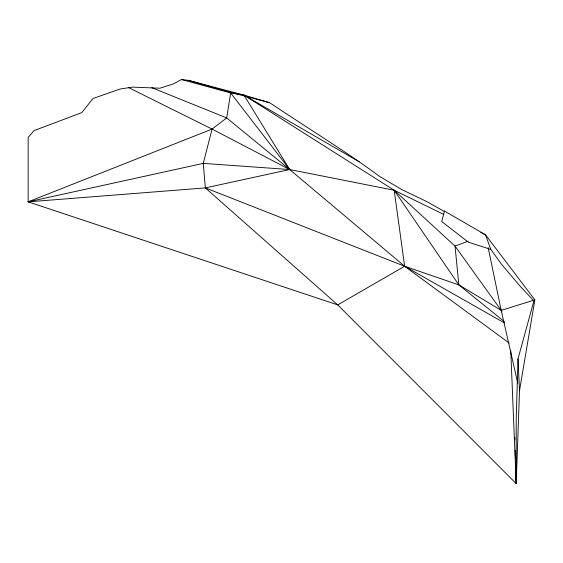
<?xml version="1.0" encoding="UTF-8"?>
<svg xmlns="http://www.w3.org/2000/svg" width="563" height="563" viewBox="0 0 563 563"><rect width="100%" height="100%" fill="white"/><g stroke="black" fill="none" stroke-linecap="round" stroke-linejoin="round"><path stroke-width="0.84" d="M181.49 79.538L188.38 80.333L243.941 95.091L269.571 102.698L272.457 104.528C308.045 128.455 344.781 150.659 379.223 176.17L402.052 189.738L427.352 201.857L444.242 211.449L444.496 211.069L485.489 234.778L534.85 299.861L533.907 300.86L518.023 358.821L516.201 419.217L516.201 483.617L337.716 304.893L205.361 187.901L203.264 163.383L212.089 129.075L226.692 117.927L230.647 92.93L181.49 79.538L173.488 83.852L159.864 88.229L132.425 87.11L119.898 89.074L92.986 98.525L81.783 112.614L34.012 130.63L28.15 137.442L28.15 201.843L337.716 304.893L404.642 266.25L458.852 284.885L501.211 310.368L502.02 311.853M510.754 350.475L516.201 483.617L519.508 390.75L518.023 358.821M519.508 390.75L534.85 299.861M444.496 211.069L441.723 221.526L468.332 242.181L490.774 249.36L501.464 264.188L519.733 285.758L533.907 300.86M443.778 214.433L394.184 190.252L289.685 169.54L205.361 187.901L28.15 201.843L212.089 129.075L289.685 169.54L404.642 266.25L509.191 343.071M468.198 241.196L455.017 246.08L394.184 190.252L243.941 95.091L230.647 92.93L289.685 169.54L203.264 163.383L28.15 201.843M533.21 300.375L501.211 310.368L455.017 246.08L458.852 284.885L504.321 321.564M269.571 102.698L216.875 88.623L188.38 80.333M205.361 187.901L404.642 266.25L504.42 322.916M151.792 87.687L226.692 117.927L289.685 169.54L243.941 95.091L359.215 161.757M480.767 232.47L485.489 234.778L490.774 249.36M128.645 87.652L212.089 129.075M458.852 284.885L394.184 190.252L404.642 266.25M517.756 383.058L501.211 310.368L488.17 247.657M514.793 437.17L514.878 439.794M515.194 450.316L515.434 458.205M515.617 464.334L516.201 483.617"/></g></svg>
